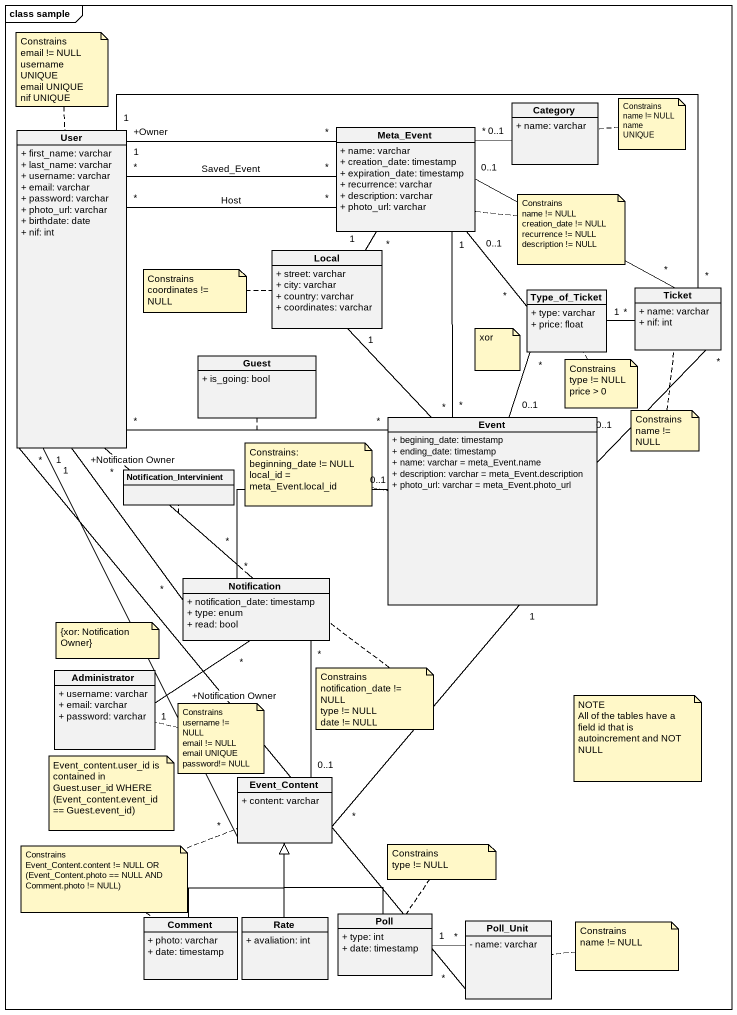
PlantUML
@startuml
mainframe class sample
hide circle
hide empty members
skinparam classAttributeIconSize 0
class Category {
  + name: varchar
}
class User {
  + first_name: varchar
  + last_name: varchar
  + username: varchar
  + email: varchar
  + password: varchar
  + photo_url: varchar
  + birthdate: date
  + nif: int
}
class Meta_Event {
  + name: varchar
  + creation_date: timestamp
  + expiration_date: timestamp
  + recurrence: varchar
  + description: varchar
  + photo_url: varchar
}
class Local {
  + street: varchar
  + city: varchar
  + country: varchar
  + coordinates: varchar
}
class Type_of_Ticket {
  + type: varchar
  + price: float
}
class Ticket {
  + name: varchar
  + nif: int
}
class Guest {
  + is_going: bool
}
class Event {
  + begining_date: timestamp
  + ending_date: timestamp
  + name: varchar = meta_Event.name
  + description: varchar = meta_Event.description
  + photo_url: varchar = meta_Event.photo_url
}
class Notification_Intervinient
class Notification {
  + notification_date: timestamp
  + type: enum
  + read: bool
}
class Administrator {
  + username: varchar
  + email: varchar
  + password: varchar
}
class Event_Content {
  + content: varchar
}
class Comment {
  + photo: varchar
  + date: timestamp
}
class Rate {
  + avaliation: int
}
class Poll {
  + type: int
  + date: timestamp
}
class Poll_Unit {
  - name: varchar
}
User "*" -right- "*" Meta_Event : Saved_Event
User "+Owner\n1" -right- "*" Meta_Event
User "*" -right- "*" Meta_Event : Host
User "1" -right- "*" Ticket
User "1" -- "*" Event_Content
Meta_Event "*" -right- "0..1" Category
Meta_Event "*" -- "1" Local
Meta_Event "1" -- "*" Event
Type_of_Ticket "*" -up- "0..1" Meta_Event
Type_of_Ticket "*" -- "0..1" Event
Ticket "*" -left- "0..1" Meta_Event
Ticket "*" -left- "1" Type_of_Ticket
Ticket "*" -- "0..1" Event
Event "*" -left- "*" User
(Event, User) .. Guest
Event "*" -up- "1" Local
Notification "*" -up- "+Notification Owner\n1" User
Notification "*" -up- "*" User
(Notification, User) .. Notification_Intervinient
Notification "*" -right- "0..1" Event
Notification "*" -- "0..1" Event_Content
Administrator "+Notification Owner\n1" -up- "*" Notification
Event_Content "*" -up- "1" Event
Comment -up-|> Event_Content
Rate -up-|> Event_Content
Poll -up-|> Event_Content
Poll_Unit "*" -up- "*" User
Poll_Unit "*" -left- "1" Poll
note top of User
  Constrains
  email != NULL
  username UNIQUE
  email UNIQUE
  nif UNIQUE
end note
note right of Category
  Constrains
  name != NULL
  name UNIQUE
end note
note right of Meta_Event
  Constrains
  name != NULL
  creation_date != NULL
  recurrence != NULL
  description != NULL
end note
note left of Local
  Constrains
  coordinates != NULL
end note
note as N5
  xor
end note
note bottom of Type_of_Ticket
  Constrains
  type != NULL
  price > 0
end note
note left of Event
  Constrains:
  beginning_date != NULL
  local_id = meta_Event.local_id
end note
note bottom of Ticket
  Constrains
  name != NULL
end note
note as N9
  {xor: Notification Owner}
end note
note bottom of Notification
  Constrains
  notification_date != NULL
  type != NULL
  date != NULL
end note
note right of Administrator
  Constrains
  username != NULL
  email != NULL
  email UNIQUE
  password!= NULL
end note
note as N12
  NOTE
  All of the tables have a field id that is autoincrement and NOT NULL
end note
note as N13
  Event_content.user_id is contained in
  Guest.user_id WHERE
  (Event_content.event_id == Guest.event_id)
end note
note as N14
  Constrains
  Event_Content.content != NULL OR
  (Event_Content.photo == NULL AND
  Comment.photo != NULL)
end note
N14 .. Comment
N14 .. Event_Content
note top of Poll
  Constrains
  type != NULL
end note
note right of Poll_Unit
  Constrains
  name != NULL
end note
@enduml
